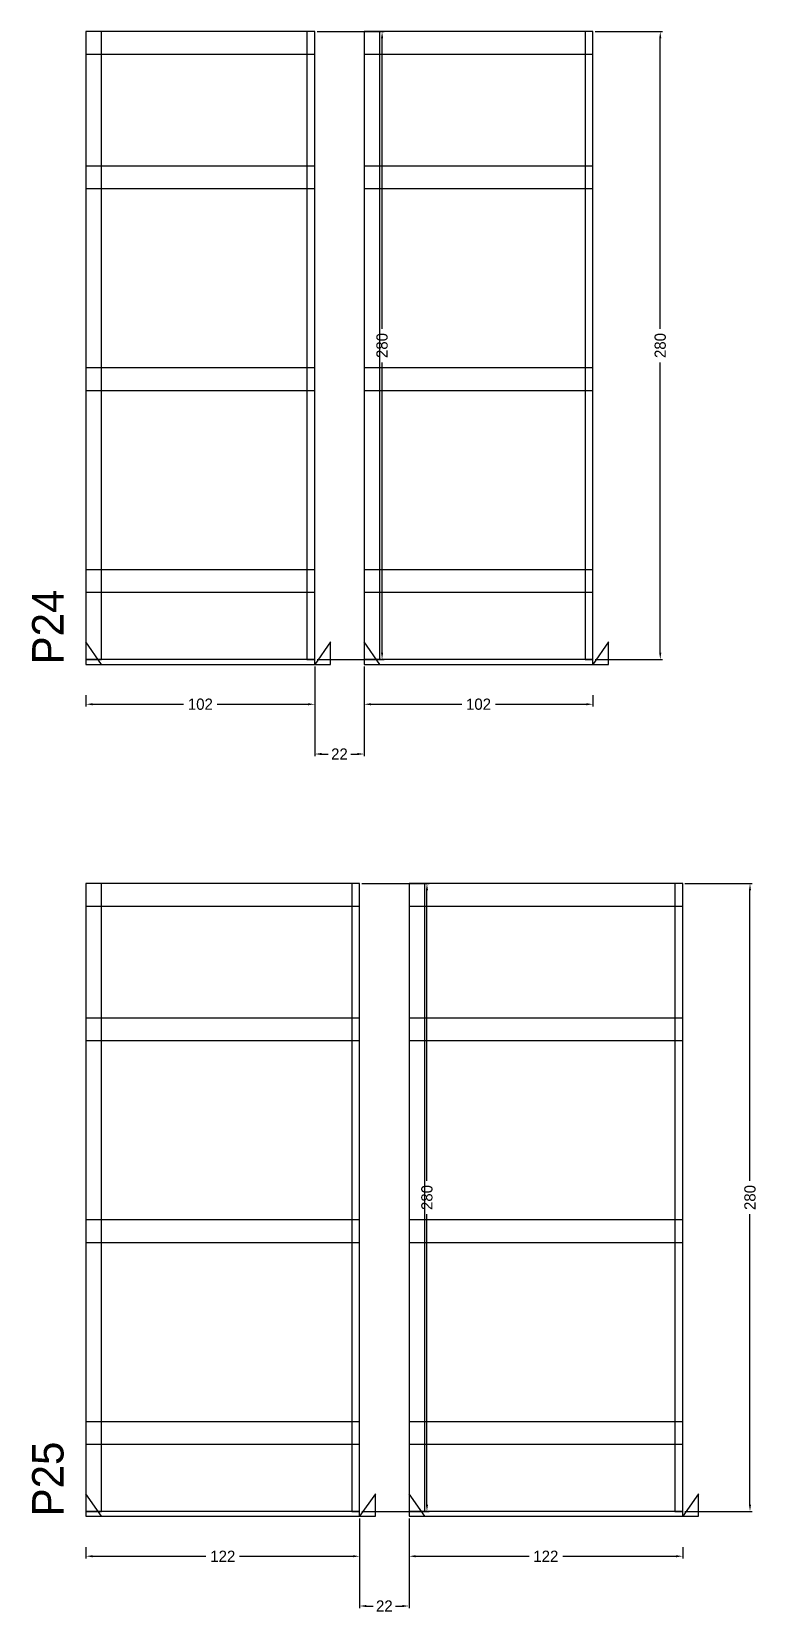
# Model space of a CAD drawing. Header units: centimetres. Extents: x -7000 to 4307, y -13306 to 295.
# Drawn here: x 3976 to 4299, y -9163 to -8458 of the extents above; entities that cross this region are included whole.
import ezdxf

# ---------------------------------------------------------------- set-up
doc = ezdxf.new("R2010")
doc.units = ezdxf.units.CM
for name, color, linetype in [('COTA', 241, 'Continuous'), ('NOMENCLATURA', 7, 'Continuous'), ('SARR_2.2x10', 60, 'Continuous'), ('SARR_2.2x7', 40, 'Continuous'), ('SARR_3.5x7', 81, 'Continuous')]:
    doc.layers.add(name, color=color, linetype=linetype)
doc.dimstyles.new('PAINEL-NOVA', dxfattribs={"dimtxt": 5, "dimasz": 3, "dimexe": 1, "dimexo": 1, "dimgap": 1, "dimtad": 1, "dimcen": 2.5, "dimazin": 3, "dimtfac": 1, "dimtmove": 0, "dimatfit": 3})

# ---------------------------------------------------------------- blocks, each defined once
blk = doc.blocks.new('_CLOSEDFILLED')
at = {"color": 0, "linetype": 'BYBLOCK'}
blk.add_solid([(-1, 0.16), (0, 0), (-1, -0.16)], dxfattribs=at)
blk = doc.blocks.new('*D803')
for p, q in [((4000, -8753.8), (4000, -8758.8)), ((4102, -8753.8), (4102, -8758.8)), ((4003, -8757.8), (4043.5, -8757.8)), ((4058.5, -8757.8), (4099, -8757.8))]:
    blk.add_line(p, q)
at = {"layer": 'Defpoints'}
for p in [(4000, -8752.8), (4102, -8752.8), (4000, -8757.8)]:
    blk.add_point(p, dxfattribs=at)
at = {"layer": 'SARR_2.2x10', "xscale": 3, "yscale": 3, "rotation": 180}
blk.add_blockref('_CLOSEDFILLED', (4000, -8757.8), dxfattribs=at)
at = {"layer": 'SARR_2.2x10', "xscale": 3, "yscale": 3}
blk.add_blockref('_CLOSEDFILLED', (4102, -8757.8), dxfattribs=at)
at = {"layer": 'SARR_2.2x10', "insert": (4051, -8757.8), "char_height": 5, "attachment_point": 5}
blk.add_mtext('102', dxfattribs=at)
blk = doc.blocks.new('*D804')
for p, q in [((4103, -8457.8), (4133, -8457.8)), ((4132, -8590.3), (4132, -8460.8)), ((4132, -8734.8), (4132, -8605.3)), ((4103, -8737.8), (4133, -8737.8))]:
    blk.add_line(p, q)
at = {"layer": 'Defpoints'}
for p in [(4102, -8457.8), (4102, -8737.8), (4132, -8737.8)]:
    blk.add_point(p, dxfattribs=at)
at = {"layer": 'SARR_2.2x10', "xscale": 3, "yscale": 3}
for p, rotation in [((4132, -8457.8), 90), ((4132, -8737.8), 270)]:
    blk.add_blockref('_CLOSEDFILLED', p, dxfattribs=dict(at, rotation=rotation))
at = {"layer": 'SARR_2.2x10', "insert": (4132, -8597.8), "char_height": 5, "attachment_point": 5, "rotation": 90}
blk.add_mtext('280', dxfattribs=at)
blk = doc.blocks.new('GRA-E')
at = {"layer": 'SARR_2.2x7'}
blk.add_lwpolyline([(0, 0), (7, 0), (0, 10)], close=True, dxfattribs=at)
blk = doc.blocks.new('GRA-D')
at = {"layer": 'SARR_2.2x7'}
blk.add_lwpolyline([(0, 0), (7, 0), (7, 10)], close=True, dxfattribs=at)
blk = doc.blocks.new('*D805')
for p, q in [((4124, -8753.8), (4124, -8758.8)), ((4226, -8753.8), (4226, -8758.8)), ((4127, -8757.8), (4167.5, -8757.8)), ((4182.5, -8757.8), (4223, -8757.8))]:
    blk.add_line(p, q)
at = {"layer": 'Defpoints'}
for p in [(4124, -8752.8), (4226, -8752.8), (4124, -8757.8)]:
    blk.add_point(p, dxfattribs=at)
at = {"layer": 'SARR_2.2x10', "xscale": 3, "yscale": 3, "rotation": 180}
blk.add_blockref('_CLOSEDFILLED', (4124, -8757.8), dxfattribs=at)
at = {"layer": 'SARR_2.2x10', "xscale": 3, "yscale": 3}
blk.add_blockref('_CLOSEDFILLED', (4226, -8757.8), dxfattribs=at)
at = {"layer": 'SARR_2.2x10', "insert": (4175, -8757.8), "char_height": 5, "attachment_point": 5}
blk.add_mtext('102', dxfattribs=at)
blk = doc.blocks.new('*D806')
for p, q in [((4227, -8457.8), (4257, -8457.8)), ((4256, -8590.3), (4256, -8460.8)), ((4256, -8734.8), (4256, -8605.3)), ((4227, -8737.8), (4257, -8737.8))]:
    blk.add_line(p, q)
at = {"layer": 'Defpoints'}
for p in [(4226, -8457.8), (4226, -8737.8), (4256, -8737.8)]:
    blk.add_point(p, dxfattribs=at)
at = {"layer": 'SARR_2.2x10', "xscale": 3, "yscale": 3}
for p, rotation in [((4256, -8457.8), 90), ((4256, -8737.8), 270)]:
    blk.add_blockref('_CLOSEDFILLED', p, dxfattribs=dict(at, rotation=rotation))
at = {"layer": 'SARR_2.2x10', "insert": (4256, -8597.8), "char_height": 5, "attachment_point": 5, "rotation": 90}
blk.add_mtext('280', dxfattribs=at)
blk = doc.blocks.new('*D807')
for p, q in [((4227, -8457.8), (4257, -8457.8)), ((4256, -8590.3), (4256, -8460.8)), ((4256, -8734.8), (4256, -8605.3)), ((4227, -8737.8), (4257, -8737.8))]:
    blk.add_line(p, q)
at = {"layer": 'Defpoints'}
for p in [(4226, -8457.8), (4226, -8737.8), (4256, -8737.8)]:
    blk.add_point(p, dxfattribs=at)
at = {"layer": 'SARR_2.2x10', "xscale": 3, "yscale": 3}
for p, rotation in [((4256, -8457.8), 90), ((4256, -8737.8), 270)]:
    blk.add_blockref('_CLOSEDFILLED', p, dxfattribs=dict(at, rotation=rotation))
at = {"layer": 'SARR_2.2x10', "insert": (4256, -8597.8), "char_height": 5, "attachment_point": 5, "rotation": 90}
blk.add_mtext('280', dxfattribs=at)
blk = doc.blocks.new('*D808')
for p, q in [((4227, -8457.8), (4257, -8457.8)), ((4256, -8590.3), (4256, -8460.8)), ((4256, -8734.8), (4256, -8605.3)), ((4227, -8737.8), (4257, -8737.8))]:
    blk.add_line(p, q)
at = {"layer": 'Defpoints'}
for p in [(4226, -8457.8), (4226, -8737.8), (4256, -8737.8)]:
    blk.add_point(p, dxfattribs=at)
at = {"layer": 'SARR_2.2x10', "xscale": 3, "yscale": 3}
for p, rotation in [((4256, -8457.8), 90), ((4256, -8737.8), 270)]:
    blk.add_blockref('_CLOSEDFILLED', p, dxfattribs=dict(at, rotation=rotation))
at = {"layer": 'SARR_2.2x10', "insert": (4256, -8597.8), "char_height": 5, "attachment_point": 5, "rotation": 90}
blk.add_mtext('280', dxfattribs=at)
blk = doc.blocks.new('*D809')
for p, q in [((4227, -8457.8), (4257, -8457.8)), ((4256, -8590.3), (4256, -8460.8)), ((4256, -8734.8), (4256, -8605.3)), ((4227, -8737.8), (4257, -8737.8))]:
    blk.add_line(p, q)
at = {"layer": 'Defpoints'}
for p in [(4226, -8457.8), (4226, -8737.8), (4256, -8737.8)]:
    blk.add_point(p, dxfattribs=at)
at = {"layer": 'SARR_2.2x10', "xscale": 3, "yscale": 3}
for p, rotation in [((4256, -8457.8), 90), ((4256, -8737.8), 270)]:
    blk.add_blockref('_CLOSEDFILLED', p, dxfattribs=dict(at, rotation=rotation))
at = {"layer": 'SARR_2.2x10', "insert": (4256, -8597.8), "char_height": 5, "attachment_point": 5, "rotation": 90}
blk.add_mtext('280', dxfattribs=at)
blk = doc.blocks.new('*D810')
for p, q in [((4227, -8457.8), (4257, -8457.8)), ((4256, -8590.3), (4256, -8460.8)), ((4256, -8734.8), (4256, -8605.3)), ((4227, -8737.8), (4257, -8737.8))]:
    blk.add_line(p, q)
at = {"layer": 'Defpoints'}
for p in [(4226, -8457.8), (4226, -8737.8), (4256, -8737.8)]:
    blk.add_point(p, dxfattribs=at)
at = {"layer": 'SARR_2.2x10', "xscale": 3, "yscale": 3}
for p, rotation in [((4256, -8457.8), 90), ((4256, -8737.8), 270)]:
    blk.add_blockref('_CLOSEDFILLED', p, dxfattribs=dict(at, rotation=rotation))
at = {"layer": 'SARR_2.2x10', "insert": (4256, -8597.8), "char_height": 5, "attachment_point": 5, "rotation": 90}
blk.add_mtext('280', dxfattribs=at)
blk = doc.blocks.new('*D811')
for p, q in [((4227, -8457.8), (4257, -8457.8)), ((4256, -8590.3), (4256, -8460.8)), ((4256, -8734.8), (4256, -8605.3)), ((4227, -8737.8), (4257, -8737.8))]:
    blk.add_line(p, q)
at = {"layer": 'Defpoints'}
for p in [(4226, -8457.8), (4226, -8737.8), (4256, -8737.8)]:
    blk.add_point(p, dxfattribs=at)
at = {"layer": 'SARR_2.2x10', "xscale": 3, "yscale": 3}
for p, rotation in [((4256, -8457.8), 90), ((4256, -8737.8), 270)]:
    blk.add_blockref('_CLOSEDFILLED', p, dxfattribs=dict(at, rotation=rotation))
at = {"layer": 'SARR_2.2x10', "insert": (4256, -8597.8), "char_height": 5, "attachment_point": 5, "rotation": 90}
blk.add_mtext('280', dxfattribs=at)
blk = doc.blocks.new('*D812')
for p, q in [((4227, -8457.8), (4257, -8457.8)), ((4256, -8590.3), (4256, -8460.8)), ((4256, -8734.8), (4256, -8605.3)), ((4227, -8737.8), (4257, -8737.8))]:
    blk.add_line(p, q)
at = {"layer": 'Defpoints'}
for p in [(4226, -8457.8), (4226, -8737.8), (4256, -8737.8)]:
    blk.add_point(p, dxfattribs=at)
at = {"layer": 'SARR_2.2x10', "xscale": 3, "yscale": 3}
for p, rotation in [((4256, -8457.8), 90), ((4256, -8737.8), 270)]:
    blk.add_blockref('_CLOSEDFILLED', p, dxfattribs=dict(at, rotation=rotation))
at = {"layer": 'SARR_2.2x10', "insert": (4256, -8597.8), "char_height": 5, "attachment_point": 5, "rotation": 90}
blk.add_mtext('280', dxfattribs=at)
blk = doc.blocks.new('*D813')
for p, q in [((4227, -8457.8), (4257, -8457.8)), ((4256, -8590.3), (4256, -8460.8)), ((4256, -8734.8), (4256, -8605.3)), ((4227, -8737.8), (4257, -8737.8))]:
    blk.add_line(p, q)
at = {"layer": 'Defpoints'}
for p in [(4226, -8457.8), (4226, -8737.8), (4256, -8737.8)]:
    blk.add_point(p, dxfattribs=at)
at = {"layer": 'SARR_2.2x10', "xscale": 3, "yscale": 3}
for p, rotation in [((4256, -8457.8), 90), ((4256, -8737.8), 270)]:
    blk.add_blockref('_CLOSEDFILLED', p, dxfattribs=dict(at, rotation=rotation))
at = {"layer": 'SARR_2.2x10', "insert": (4256, -8597.8), "char_height": 5, "attachment_point": 5, "rotation": 90}
blk.add_mtext('280', dxfattribs=at)
blk = doc.blocks.new('*D814')
for p, q in [((4227, -8457.8), (4257, -8457.8)), ((4256, -8590.3), (4256, -8460.8)), ((4256, -8734.8), (4256, -8605.3)), ((4227, -8737.8), (4257, -8737.8))]:
    blk.add_line(p, q)
at = {"layer": 'Defpoints'}
for p in [(4226, -8457.8), (4226, -8737.8), (4256, -8737.8)]:
    blk.add_point(p, dxfattribs=at)
at = {"layer": 'SARR_2.2x10', "xscale": 3, "yscale": 3}
for p, rotation in [((4256, -8457.8), 90), ((4256, -8737.8), 270)]:
    blk.add_blockref('_CLOSEDFILLED', p, dxfattribs=dict(at, rotation=rotation))
at = {"layer": 'SARR_2.2x10', "insert": (4256, -8597.8), "char_height": 5, "attachment_point": 5, "rotation": 90}
blk.add_mtext('280', dxfattribs=at)
blk = doc.blocks.new('*D815')
for p, q in [((4227, -8457.8), (4257, -8457.8)), ((4256, -8590.3), (4256, -8460.8)), ((4256, -8734.8), (4256, -8605.3)), ((4227, -8737.8), (4257, -8737.8))]:
    blk.add_line(p, q)
at = {"layer": 'Defpoints'}
for p in [(4226, -8457.8), (4226, -8737.8), (4256, -8737.8)]:
    blk.add_point(p, dxfattribs=at)
at = {"layer": 'SARR_2.2x10', "xscale": 3, "yscale": 3}
for p, rotation in [((4256, -8457.8), 90), ((4256, -8737.8), 270)]:
    blk.add_blockref('_CLOSEDFILLED', p, dxfattribs=dict(at, rotation=rotation))
at = {"layer": 'SARR_2.2x10', "insert": (4256, -8597.8), "char_height": 5, "attachment_point": 5, "rotation": 90}
blk.add_mtext('280', dxfattribs=at)
blk = doc.blocks.new('*D816')
for p, q in [((4102, -8741), (4102, -8781)), ((4124, -8741), (4124, -8781)), ((4105, -8780), (4108, -8780)), ((4118, -8780), (4121, -8780))]:
    blk.add_line(p, q)
at = {"layer": 'Defpoints'}
for p in [(4102, -8740), (4124, -8740), (4102, -8780)]:
    blk.add_point(p, dxfattribs=at)
at = {"layer": 'COTA', "xscale": 3, "yscale": 3, "rotation": 180}
blk.add_blockref('_CLOSEDFILLED', (4102, -8780), dxfattribs=at)
at = {"layer": 'COTA', "xscale": 3, "yscale": 3}
blk.add_blockref('_CLOSEDFILLED', (4124, -8780), dxfattribs=at)
at = {"layer": 'COTA', "insert": (4113, -8780), "char_height": 5, "attachment_point": 5}
blk.add_mtext('22', dxfattribs=at)
blk = doc.blocks.new('*D837')
for p, q in [((4000, -9133.8), (4000, -9138.8)), ((4122, -9133.8), (4122, -9138.8)), ((4003, -9137.8), (4053.5, -9137.8)), ((4068.5, -9137.8), (4119, -9137.8))]:
    blk.add_line(p, q)
at = {"layer": 'Defpoints'}
for p in [(4000, -9132.8), (4122, -9132.8), (4000, -9137.8)]:
    blk.add_point(p, dxfattribs=at)
at = {"layer": 'SARR_2.2x10', "xscale": 3, "yscale": 3, "rotation": 180}
blk.add_blockref('_CLOSEDFILLED', (4000, -9137.8), dxfattribs=at)
at = {"layer": 'SARR_2.2x10', "xscale": 3, "yscale": 3}
blk.add_blockref('_CLOSEDFILLED', (4122, -9137.8), dxfattribs=at)
at = {"layer": 'SARR_2.2x10', "insert": (4061, -9137.8), "char_height": 5, "attachment_point": 5}
blk.add_mtext('122', dxfattribs=at)
blk = doc.blocks.new('*D838')
for p, q in [((4123, -8837.8), (4153, -8837.8)), ((4152, -8970.3), (4152, -8840.8)), ((4152, -9114.8), (4152, -8985.3)), ((4123, -9117.8), (4153, -9117.8))]:
    blk.add_line(p, q)
at = {"layer": 'Defpoints'}
for p in [(4122, -8837.8), (4122, -9117.8), (4152, -9117.8)]:
    blk.add_point(p, dxfattribs=at)
at = {"layer": 'SARR_2.2x10', "xscale": 3, "yscale": 3}
for p, rotation in [((4152, -8837.8), 90), ((4152, -9117.8), 270)]:
    blk.add_blockref('_CLOSEDFILLED', p, dxfattribs=dict(at, rotation=rotation))
at = {"layer": 'SARR_2.2x10', "insert": (4152, -8977.8), "char_height": 5, "attachment_point": 5, "rotation": 90}
blk.add_mtext('280', dxfattribs=at)
blk = doc.blocks.new('*D839')
for p, q in [((4144, -9133.8), (4144, -9138.8)), ((4266, -9133.8), (4266, -9138.8)), ((4147, -9137.8), (4197.5, -9137.8)), ((4212.5, -9137.8), (4263, -9137.8))]:
    blk.add_line(p, q)
at = {"layer": 'Defpoints'}
for p in [(4144, -9132.8), (4266, -9132.8), (4144, -9137.8)]:
    blk.add_point(p, dxfattribs=at)
at = {"layer": 'SARR_2.2x10', "xscale": 3, "yscale": 3, "rotation": 180}
blk.add_blockref('_CLOSEDFILLED', (4144, -9137.8), dxfattribs=at)
at = {"layer": 'SARR_2.2x10', "xscale": 3, "yscale": 3}
blk.add_blockref('_CLOSEDFILLED', (4266, -9137.8), dxfattribs=at)
at = {"layer": 'SARR_2.2x10', "insert": (4205, -9137.8), "char_height": 5, "attachment_point": 5}
blk.add_mtext('122', dxfattribs=at)
blk = doc.blocks.new('*D840')
for p, q in [((4267, -8837.8), (4297, -8837.8)), ((4296, -8970.3), (4296, -8840.8)), ((4296, -9114.8), (4296, -8985.3)), ((4267, -9117.8), (4297, -9117.8))]:
    blk.add_line(p, q)
at = {"layer": 'Defpoints'}
for p in [(4266, -8837.8), (4266, -9117.8), (4296, -9117.8)]:
    blk.add_point(p, dxfattribs=at)
at = {"layer": 'SARR_2.2x10', "xscale": 3, "yscale": 3}
for p, rotation in [((4296, -8837.8), 90), ((4296, -9117.8), 270)]:
    blk.add_blockref('_CLOSEDFILLED', p, dxfattribs=dict(at, rotation=rotation))
at = {"layer": 'SARR_2.2x10', "insert": (4296, -8977.8), "char_height": 5, "attachment_point": 5, "rotation": 90}
blk.add_mtext('280', dxfattribs=at)
blk = doc.blocks.new('*D841')
for p, q in [((4267, -8837.8), (4297, -8837.8)), ((4296, -8970.3), (4296, -8840.8)), ((4296, -9114.8), (4296, -8985.3)), ((4267, -9117.8), (4297, -9117.8))]:
    blk.add_line(p, q)
at = {"layer": 'Defpoints'}
for p in [(4266, -8837.8), (4266, -9117.8), (4296, -9117.8)]:
    blk.add_point(p, dxfattribs=at)
at = {"layer": 'SARR_2.2x10', "xscale": 3, "yscale": 3}
for p, rotation in [((4296, -8837.8), 90), ((4296, -9117.8), 270)]:
    blk.add_blockref('_CLOSEDFILLED', p, dxfattribs=dict(at, rotation=rotation))
at = {"layer": 'SARR_2.2x10', "insert": (4296, -8977.8), "char_height": 5, "attachment_point": 5, "rotation": 90}
blk.add_mtext('280', dxfattribs=at)
blk = doc.blocks.new('*D842')
for p, q in [((4267, -8837.8), (4297, -8837.8)), ((4296, -8970.3), (4296, -8840.8)), ((4296, -9114.8), (4296, -8985.3)), ((4267, -9117.8), (4297, -9117.8))]:
    blk.add_line(p, q)
at = {"layer": 'Defpoints'}
for p in [(4266, -8837.8), (4266, -9117.8), (4296, -9117.8)]:
    blk.add_point(p, dxfattribs=at)
at = {"layer": 'SARR_2.2x10', "xscale": 3, "yscale": 3}
for p, rotation in [((4296, -8837.8), 90), ((4296, -9117.8), 270)]:
    blk.add_blockref('_CLOSEDFILLED', p, dxfattribs=dict(at, rotation=rotation))
at = {"layer": 'SARR_2.2x10', "insert": (4296, -8977.8), "char_height": 5, "attachment_point": 5, "rotation": 90}
blk.add_mtext('280', dxfattribs=at)
blk = doc.blocks.new('*D843')
for p, q in [((4267, -8837.8), (4297, -8837.8)), ((4296, -8970.3), (4296, -8840.8)), ((4296, -9114.8), (4296, -8985.3)), ((4267, -9117.8), (4297, -9117.8))]:
    blk.add_line(p, q)
at = {"layer": 'Defpoints'}
for p in [(4266, -8837.8), (4266, -9117.8), (4296, -9117.8)]:
    blk.add_point(p, dxfattribs=at)
at = {"layer": 'SARR_2.2x10', "xscale": 3, "yscale": 3}
for p, rotation in [((4296, -8837.8), 90), ((4296, -9117.8), 270)]:
    blk.add_blockref('_CLOSEDFILLED', p, dxfattribs=dict(at, rotation=rotation))
at = {"layer": 'SARR_2.2x10', "insert": (4296, -8977.8), "char_height": 5, "attachment_point": 5, "rotation": 90}
blk.add_mtext('280', dxfattribs=at)
blk = doc.blocks.new('*D844')
for p, q in [((4267, -8837.8), (4297, -8837.8)), ((4296, -8970.3), (4296, -8840.8)), ((4296, -9114.8), (4296, -8985.3)), ((4267, -9117.8), (4297, -9117.8))]:
    blk.add_line(p, q)
at = {"layer": 'Defpoints'}
for p in [(4266, -8837.8), (4266, -9117.8), (4296, -9117.8)]:
    blk.add_point(p, dxfattribs=at)
at = {"layer": 'SARR_2.2x10', "xscale": 3, "yscale": 3}
for p, rotation in [((4296, -8837.8), 90), ((4296, -9117.8), 270)]:
    blk.add_blockref('_CLOSEDFILLED', p, dxfattribs=dict(at, rotation=rotation))
at = {"layer": 'SARR_2.2x10', "insert": (4296, -8977.8), "char_height": 5, "attachment_point": 5, "rotation": 90}
blk.add_mtext('280', dxfattribs=at)
blk = doc.blocks.new('*D845')
for p, q in [((4267, -8837.8), (4297, -8837.8)), ((4296, -8970.3), (4296, -8840.8)), ((4296, -9114.8), (4296, -8985.3)), ((4267, -9117.8), (4297, -9117.8))]:
    blk.add_line(p, q)
at = {"layer": 'Defpoints'}
for p in [(4266, -8837.8), (4266, -9117.8), (4296, -9117.8)]:
    blk.add_point(p, dxfattribs=at)
at = {"layer": 'SARR_2.2x10', "xscale": 3, "yscale": 3}
for p, rotation in [((4296, -8837.8), 90), ((4296, -9117.8), 270)]:
    blk.add_blockref('_CLOSEDFILLED', p, dxfattribs=dict(at, rotation=rotation))
at = {"layer": 'SARR_2.2x10', "insert": (4296, -8977.8), "char_height": 5, "attachment_point": 5, "rotation": 90}
blk.add_mtext('280', dxfattribs=at)
blk = doc.blocks.new('*D846')
for p, q in [((4267, -8837.8), (4297, -8837.8)), ((4296, -8970.3), (4296, -8840.8)), ((4296, -9114.8), (4296, -8985.3)), ((4267, -9117.8), (4297, -9117.8))]:
    blk.add_line(p, q)
at = {"layer": 'Defpoints'}
for p in [(4266, -8837.8), (4266, -9117.8), (4296, -9117.8)]:
    blk.add_point(p, dxfattribs=at)
at = {"layer": 'SARR_2.2x10', "xscale": 3, "yscale": 3}
for p, rotation in [((4296, -8837.8), 90), ((4296, -9117.8), 270)]:
    blk.add_blockref('_CLOSEDFILLED', p, dxfattribs=dict(at, rotation=rotation))
at = {"layer": 'SARR_2.2x10', "insert": (4296, -8977.8), "char_height": 5, "attachment_point": 5, "rotation": 90}
blk.add_mtext('280', dxfattribs=at)
blk = doc.blocks.new('*D847')
for p, q in [((4267, -8837.8), (4297, -8837.8)), ((4296, -8970.3), (4296, -8840.8)), ((4296, -9114.8), (4296, -8985.3)), ((4267, -9117.8), (4297, -9117.8))]:
    blk.add_line(p, q)
at = {"layer": 'Defpoints'}
for p in [(4266, -8837.8), (4266, -9117.8), (4296, -9117.8)]:
    blk.add_point(p, dxfattribs=at)
at = {"layer": 'SARR_2.2x10', "xscale": 3, "yscale": 3}
for p, rotation in [((4296, -8837.8), 90), ((4296, -9117.8), 270)]:
    blk.add_blockref('_CLOSEDFILLED', p, dxfattribs=dict(at, rotation=rotation))
at = {"layer": 'SARR_2.2x10', "insert": (4296, -8977.8), "char_height": 5, "attachment_point": 5, "rotation": 90}
blk.add_mtext('280', dxfattribs=at)
blk = doc.blocks.new('*D848')
for p, q in [((4267, -8837.8), (4297, -8837.8)), ((4296, -8970.3), (4296, -8840.8)), ((4296, -9114.8), (4296, -8985.3)), ((4267, -9117.8), (4297, -9117.8))]:
    blk.add_line(p, q)
at = {"layer": 'Defpoints'}
for p in [(4266, -8837.8), (4266, -9117.8), (4296, -9117.8)]:
    blk.add_point(p, dxfattribs=at)
at = {"layer": 'SARR_2.2x10', "xscale": 3, "yscale": 3}
for p, rotation in [((4296, -8837.8), 90), ((4296, -9117.8), 270)]:
    blk.add_blockref('_CLOSEDFILLED', p, dxfattribs=dict(at, rotation=rotation))
at = {"layer": 'SARR_2.2x10', "insert": (4296, -8977.8), "char_height": 5, "attachment_point": 5, "rotation": 90}
blk.add_mtext('280', dxfattribs=at)
blk = doc.blocks.new('*D849')
for p, q in [((4267, -8837.8), (4297, -8837.8)), ((4296, -8970.3), (4296, -8840.8)), ((4296, -9114.8), (4296, -8985.3)), ((4267, -9117.8), (4297, -9117.8))]:
    blk.add_line(p, q)
at = {"layer": 'Defpoints'}
for p in [(4266, -8837.8), (4266, -9117.8), (4296, -9117.8)]:
    blk.add_point(p, dxfattribs=at)
at = {"layer": 'SARR_2.2x10', "xscale": 3, "yscale": 3}
for p, rotation in [((4296, -8837.8), 90), ((4296, -9117.8), 270)]:
    blk.add_blockref('_CLOSEDFILLED', p, dxfattribs=dict(at, rotation=rotation))
at = {"layer": 'SARR_2.2x10', "insert": (4296, -8977.8), "char_height": 5, "attachment_point": 5, "rotation": 90}
blk.add_mtext('280', dxfattribs=at)
blk = doc.blocks.new('*D850')
for p, q in [((4122, -9121), (4122, -9161)), ((4144, -9121), (4144, -9161)), ((4125, -9160), (4128, -9160)), ((4138, -9160), (4141, -9160))]:
    blk.add_line(p, q)
at = {"layer": 'Defpoints'}
for p in [(4122, -9120), (4144, -9120), (4122, -9160)]:
    blk.add_point(p, dxfattribs=at)
at = {"layer": 'COTA', "xscale": 3, "yscale": 3, "rotation": 180}
blk.add_blockref('_CLOSEDFILLED', (4122, -9160), dxfattribs=at)
at = {"layer": 'COTA', "xscale": 3, "yscale": 3}
blk.add_blockref('_CLOSEDFILLED', (4144, -9160), dxfattribs=at)
at = {"layer": 'COTA', "insert": (4133, -9160), "char_height": 5, "attachment_point": 5}
blk.add_mtext('22', dxfattribs=at)

msp = doc.modelspace()

# ---------------------------------------------------------------- linework, layer by layer
at = {"layer": 'SARR_2.2x10'}
for p, q in [((4102, -8457.8), (4000, -8457.8)), ((4000, -8457.8), (4000, -8467.8)), ((4102, -8467.8), (4102, -8457.8)), ((4226, -8457.8), (4124, -8457.8)), ((4124, -8457.8), (4124, -8467.8)), ((4226, -8467.8), (4226, -8457.8)), ((4000, -8467.8), (4102, -8467.8)), ((4124, -8467.8), (4226, -8467.8)), ((4102, -8517.8), (4000, -8517.8)), ((4000, -8517.8), (4000, -8527.8)), ((4102, -8527.8), (4102, -8517.8)), ((4226, -8517.8), (4124, -8517.8)), ((4124, -8517.8), (4124, -8527.8)), ((4226, -8527.8), (4226, -8517.8)), ((4000, -8527.8), (4102, -8527.8)), ((4124, -8527.8), (4226, -8527.8)), ((4102, -8607.8), (4000, -8607.8)), ((4000, -8607.8), (4000, -8617.8)), ((4102, -8617.8), (4102, -8607.8)), ((4226, -8607.8), (4124, -8607.8)), ((4124, -8607.8), (4124, -8617.8)), ((4226, -8617.8), (4226, -8607.8)), ((4000, -8617.8), (4102, -8617.8)), ((4124, -8617.8), (4226, -8617.8)), ((4102, -8697.8), (4000, -8697.8)), ((4000, -8697.8), (4000, -8707.8)), ((4102, -8707.8), (4102, -8697.8)), ((4226, -8697.8), (4124, -8697.8)), ((4124, -8697.8), (4124, -8707.8)), ((4226, -8707.8), (4226, -8697.8)), ((4000, -8707.8), (4102, -8707.8)), ((4124, -8707.8), (4226, -8707.8)), ((4122, -8837.8), (4000, -8837.8)), ((4000, -8837.8), (4000, -8847.8)), ((4122, -8847.8), (4122, -8837.8)), ((4266, -8837.8), (4144, -8837.8)), ((4144, -8837.8), (4144, -8847.8)), ((4266, -8847.8), (4266, -8837.8)), ((4000, -8847.8), (4122, -8847.8)), ((4144, -8847.8), (4266, -8847.8)), ((4122, -8897.8), (4000, -8897.8)), ((4000, -8897.8), (4000, -8907.8)), ((4122, -8907.8), (4122, -8897.8)), ((4266, -8897.8), (4144, -8897.8)), ((4144, -8897.8), (4144, -8907.8)), ((4266, -8907.8), (4266, -8897.8)), ((4000, -8907.8), (4122, -8907.8)), ((4144, -8907.8), (4266, -8907.8)), ((4122, -8987.8), (4000, -8987.8)), ((4000, -8987.8), (4000, -8997.8)), ((4122, -8997.8), (4122, -8987.8)), ((4266, -8987.8), (4144, -8987.8)), ((4144, -8987.8), (4144, -8997.8)), ((4266, -8997.8), (4266, -8987.8)), ((4000, -8997.8), (4122, -8997.8)), ((4144, -8997.8), (4266, -8997.8)), ((4122, -9077.8), (4000, -9077.8)), ((4000, -9077.8), (4000, -9087.8)), ((4122, -9087.8), (4122, -9077.8)), ((4266, -9077.8), (4144, -9077.8)), ((4144, -9077.8), (4144, -9087.8)), ((4266, -9087.8), (4266, -9077.8)), ((4000, -9087.8), (4122, -9087.8)), ((4144, -9087.8), (4266, -9087.8))]:
    msp.add_line(p, q, dxfattribs=at)
at = {"layer": 'SARR_2.2x7'}
for p, q in [((4007, -8457.8), (4000, -8457.8)), ((4000, -8457.8), (4000, -8737.8)), ((4007, -8737.8), (4007, -8457.8)), ((4226, -8457.8), (4222.5, -8457.8)), ((4222.5, -8457.8), (4222.5, -8737.8)), ((4226, -8737.8), (4226, -8457.8)), ((4102, -8737.8), (4000, -8737.8)), ((4000, -8737.8), (4000, -8740)), ((4000, -8737.8), (4007, -8737.8)), ((4000, -8740), (4102, -8740)), ((4102, -8740), (4102, -8737.8)), ((4226, -8737.8), (4124, -8737.8)), ((4124, -8737.8), (4124, -8740)), ((4124, -8740), (4226, -8740)), ((4222.5, -8737.8), (4226, -8737.8)), ((4226, -8740), (4226, -8737.8)), ((4007, -8837.8), (4000, -8837.8)), ((4000, -8837.8), (4000, -9117.8)), ((4007, -9117.8), (4007, -8837.8)), ((4266, -8837.8), (4262.5, -8837.8)), ((4262.5, -8837.8), (4262.5, -9117.8)), ((4266, -9117.8), (4266, -8837.8)), ((4122, -9117.8), (4000, -9117.8)), ((4000, -9117.8), (4000, -9120)), ((4000, -9117.8), (4007, -9117.8)), ((4000, -9120), (4122, -9120)), ((4122, -9120), (4122, -9117.8)), ((4266, -9117.8), (4144, -9117.8)), ((4144, -9117.8), (4144, -9120)), ((4144, -9120), (4266, -9120)), ((4262.5, -9117.8), (4266, -9117.8)), ((4266, -9120), (4266, -9117.8))]:
    msp.add_line(p, q, dxfattribs=at)
at = {"layer": 'SARR_3.5x7'}
for p, q in [((4102, -8457.8), (4098.5, -8457.8)), ((4098.5, -8457.8), (4098.5, -8737.8)), ((4102, -8737.8), (4102, -8457.8)), ((4131, -8457.8), (4124, -8457.8)), ((4124, -8457.8), (4124, -8737.8)), ((4131, -8737.8), (4131, -8457.8)), ((4098.5, -8737.8), (4102, -8737.8)), ((4124, -8737.8), (4131, -8737.8)), ((4122, -8837.8), (4118.5, -8837.8)), ((4118.5, -8837.8), (4118.5, -9117.8)), ((4122, -9117.8), (4122, -8837.8)), ((4151, -8837.8), (4144, -8837.8)), ((4144, -8837.8), (4144, -9117.8)), ((4151, -9117.8), (4151, -8837.8)), ((4118.5, -9117.8), (4122, -9117.8)), ((4144, -9117.8), (4151, -9117.8))]:
    msp.add_line(p, q, dxfattribs=at)

# ---------------------------------------------------------------- block references
at = {"layer": 'SARR_2.2x7'}
for name, p in [('GRA-E', (4000, -8740)), ('GRA-D', (4102, -8740)), ('GRA-E', (4124, -8740)), ('GRA-D', (4226, -8740)), ('GRA-E', (4000, -9120)), ('GRA-D', (4122, -9120)), ('GRA-E', (4144, -9120)), ('GRA-D', (4266, -9120))]:
    msp.add_blockref(name, p, dxfattribs=at)

# ---------------------------------------------------------------- texts
at = {"layer": 'NOMENCLATURA'}
for s, p in [('P24', (3990, -8740)), ('P25', (3990, -9120))]:
    msp.add_text(s, height=14, rotation=90, dxfattribs=at).set_placement(p)

# ---------------------------------------------------------------- dimensions: what is measured, and where the dimension line sits
at = {"layer": 'COTA'}
for base, p1, p2, picture, middle in [((4102, -8780), (4102, -8740), (4124, -8740), '*D816', (4113, -8780)), ((4122, -9160), (4122, -9120), (4144, -9120), '*D850', (4133, -9160))]:
    dim = msp.add_linear_dim(base=base, p1=p1, p2=p2, dimstyle='PAINEL-NOVA', dxfattribs=at)
    dim.commit()
    dim.dimension.update_dxf_attribs({"geometry": picture, "text_midpoint": middle})
at = {"layer": 'SARR_2.2x10'}
for base, p1, p2, picture, middle in [((4132, -8737.8), (4102, -8737.8), (4102, -8457.8), '*D804', (4132, -8597.8)), ((4256, -8737.8), (4226, -8737.8), (4226, -8457.8), '*D806', (4256, -8597.8)), ((4256, -8737.8), (4226, -8737.8), (4226, -8457.8), '*D807', (4256, -8597.8)), ((4256, -8737.8), (4226, -8737.8), (4226, -8457.8), '*D808', (4256, -8597.8)), ((4256, -8737.8), (4226, -8737.8), (4226, -8457.8), '*D809', (4256, -8597.8)), ((4256, -8737.8), (4226, -8737.8), (4226, -8457.8), '*D810', (4256, -8597.8)), ((4256, -8737.8), (4226, -8737.8), (4226, -8457.8), '*D811', (4256, -8597.8)), ((4256, -8737.8), (4226, -8737.8), (4226, -8457.8), '*D812', (4256, -8597.8)), ((4256, -8737.8), (4226, -8737.8), (4226, -8457.8), '*D813', (4256, -8597.8)), ((4256, -8737.8), (4226, -8737.8), (4226, -8457.8), '*D814', (4256, -8597.8)), ((4256, -8737.8), (4226, -8737.8), (4226, -8457.8), '*D815', (4256, -8597.8)), ((4152, -9117.8), (4122, -9117.8), (4122, -8837.8), '*D838', (4152, -8977.8)), ((4296, -9117.8), (4266, -9117.8), (4266, -8837.8), '*D840', (4296, -8977.8)), ((4296, -9117.8), (4266, -9117.8), (4266, -8837.8), '*D841', (4296, -8977.8)), ((4296, -9117.8), (4266, -9117.8), (4266, -8837.8), '*D842', (4296, -8977.8)), ((4296, -9117.8), (4266, -9117.8), (4266, -8837.8), '*D843', (4296, -8977.8)), ((4296, -9117.8), (4266, -9117.8), (4266, -8837.8), '*D844', (4296, -8977.8)), ((4296, -9117.8), (4266, -9117.8), (4266, -8837.8), '*D845', (4296, -8977.8)), ((4296, -9117.8), (4266, -9117.8), (4266, -8837.8), '*D846', (4296, -8977.8)), ((4296, -9117.8), (4266, -9117.8), (4266, -8837.8), '*D847', (4296, -8977.8)), ((4296, -9117.8), (4266, -9117.8), (4266, -8837.8), '*D848', (4296, -8977.8)), ((4296, -9117.8), (4266, -9117.8), (4266, -8837.8), '*D849', (4296, -8977.8))]:
    dim = msp.add_linear_dim(base=base, p1=p1, p2=p2, angle=90, dimstyle='PAINEL-NOVA', dxfattribs=at)
    dim.commit()
    dim.dimension.update_dxf_attribs({"geometry": picture, "text_midpoint": middle})
for base, p1, p2, picture, middle in [((4000, -8757.8), (4000, -8752.8), (4102, -8752.8), '*D803', (4051, -8757.8)), ((4124, -8757.8), (4124, -8752.8), (4226, -8752.8), '*D805', (4175, -8757.8)), ((4000, -9137.8), (4000, -9132.8), (4122, -9132.8), '*D837', (4061, -9137.8)), ((4144, -9137.8), (4144, -9132.8), (4266, -9132.8), '*D839', (4205, -9137.8))]:
    dim = msp.add_linear_dim(base=base, p1=p1, p2=p2, dimstyle='PAINEL-NOVA', dxfattribs=at)
    dim.commit()
    dim.dimension.update_dxf_attribs({"geometry": picture, "text_midpoint": middle})

doc.saveas('drawing.dxf')
